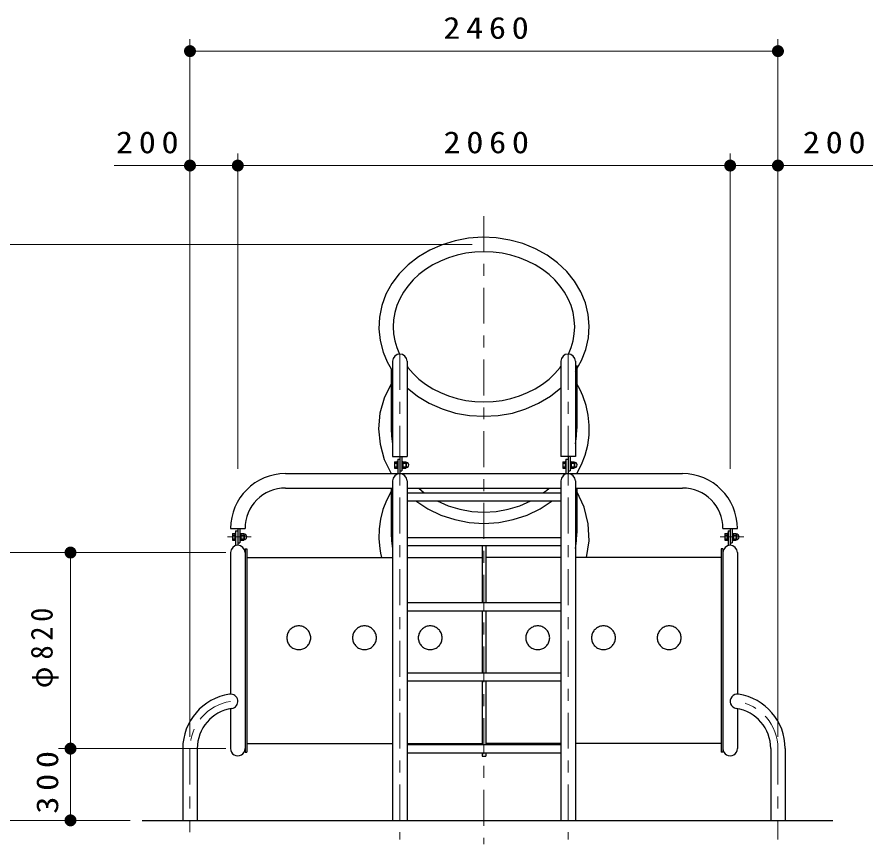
# Model space of a CAD drawing. Units: millimetres on the paper, scale 1:50. Extents: x -365 to 0, y -40 to 257.
# Drawn here: x -137.7 to -66.1, y 44.2 to 113.2 of the extents above; entities that cross this region are included whole.
import ezdxf

# ---------------------------------------------------------------- set-up
doc = ezdxf.new("R2010")
doc.units = ezdxf.units.MM
doc.linetypes.add('USER1', pattern=[4.5, 2.5, -2])
doc.linetypes.add('USER2', pattern=[6, 3, -1, 1, -1])
doc.layers.add('LY_1', color=7, linetype='Continuous', lineweight=13)
doc.styles.add('ＭＳ ゴシック', font='')
doc.styles.get('ＭＳ ゴシック').set_extended_font_data('MS Gothic')

# ---------------------------------------------------------------- blocks, each defined once
blk = doc.blocks.new('filled_dot')
at = {"color": 0, "linetype": 'Continuous', "lineweight": -2, "const_width": 1.25}
blk.add_lwpolyline([(-0.625, 0, 1), (0.625, 0, 1)], format="xyb", close=True, dxfattribs=at)

msp = doc.modelspace()

# ---------------------------------------------------------------- linework, layer by layer
at = {"layer": 'LY_1'}
for p, q in [((-123.207, 53.012), (-123.207, 111.355)), ((-73.997, 53.012), (-73.997, 111.355)), ((-123.207, 110.355), (-73.997, 110.355)), ((-119.207, 75.412), (-119.207, 101.782)), ((-77.997, 75.412), (-77.997, 101.782)), ((-129.544, 100.782), (-119.207, 100.782)), ((-119.207, 100.782), (-77.997, 100.782)), ((-77.997, 100.782), (-66.053, 100.782)), ((-99.602, 94.177), (-152.459, 94.177)), ((-120.207, 68.412), (-142.857, 68.412)), ((-133.207, 52.012), (-133.207, 68.412)), ((-120.207, 52.012), (-134.207, 52.012)), ((-133.207, 46.012), (-133.207, 52.012)), ((-128.207, 46.012), (-152.459, 46.012)), ((-128.207, 46.012), (-142.857, 46.012))]:
    msp.add_line(p, q, dxfattribs=at)
at = {"layer": 'LY_1', "linetype": 'USER2'}
for p, q in [((-98.602, 96.559), (-98.602, 44.012)), ((-105.645, 85.017), (-105.645, 44.412)), ((-91.559, 85.017), (-91.559, 44.412)), ((-120.055, 69.717), (-118.076, 69.717)), ((-78.845, 69.717), (-76.866, 69.717)), ((-123.207, 52.012), (-123.207, 45.012)), ((-73.997, 52.012), (-73.997, 44.412))]:
    msp.add_line(p, q, dxfattribs=at)
at = {"layer": 'LY_1', "lineweight": 25}
for p, q in [((-106.25, 84.412), (-106.25, 76.457)), ((-105.04, 84.412), (-105.04, 76.457)), ((-92.164, 84.412), (-92.164, 76.457)), ((-90.955, 84.412), (-90.955, 76.457)), ((-90.822, 84.051), (-90.822, 78.788)), ((-106.382, 83.789), (-106.382, 78.788)), ((-106.25, 76.457), (-105.04, 76.457)), ((-106.089, 76.014), (-106.089, 75.46)), ((-106.089, 76.014), (-105.889, 76.014)), ((-105.825, 76.037), (-105.889, 76.037)), ((-105.889, 76.037), (-105.889, 75.437)), ((-105.825, 76.237), (-105.825, 75.009)), ((-105.825, 76.237), (-105.645, 76.237)), ((-105.645, 76.437), (-105.645, 75.037)), ((-105.465, 76.437), (-105.465, 75.237)), ((-105.465, 76.037), (-105.401, 76.037)), ((-105.401, 76.037), (-105.401, 75.437)), ((-105.401, 76.014), (-105.141, 76.014)), ((-105.141, 76.014), (-105.141, 75.46)), ((-90.955, 76.457), (-92.165, 76.457)), ((-92.003, 76.014), (-92.003, 75.46)), ((-92.003, 76.014), (-91.803, 76.014)), ((-91.739, 76.037), (-91.803, 76.037)), ((-91.803, 76.037), (-91.803, 75.437)), ((-91.739, 76.237), (-91.739, 75.009)), ((-91.739, 76.237), (-91.559, 76.237)), ((-91.559, 76.437), (-91.559, 75.037)), ((-91.379, 76.437), (-91.379, 75.237)), ((-91.379, 76.037), (-91.315, 76.037)), ((-91.315, 76.037), (-91.315, 75.437)), ((-91.315, 76.014), (-91.055, 76.014)), ((-91.055, 76.014), (-91.055, 75.46)), ((-106.089, 75.897), (-105.889, 75.897)), ((-106.089, 75.577), (-105.889, 75.577)), ((-106.089, 75.46), (-105.889, 75.46)), ((-105.825, 75.437), (-105.889, 75.437)), ((-105.645, 75.237), (-105.465, 75.237)), ((-105.465, 75.437), (-105.401, 75.437)), ((-105.401, 75.897), (-105.141, 75.897)), ((-105.401, 75.577), (-105.141, 75.577)), ((-105.401, 75.46), (-105.141, 75.46)), ((-92.003, 75.897), (-91.803, 75.897)), ((-92.003, 75.577), (-91.803, 75.577)), ((-92.003, 75.46), (-91.803, 75.46)), ((-91.739, 75.437), (-91.803, 75.437)), ((-91.559, 75.237), (-91.379, 75.237)), ((-91.379, 75.437), (-91.315, 75.437)), ((-91.315, 75.897), (-91.055, 75.897)), ((-91.315, 75.577), (-91.055, 75.577)), ((-91.315, 75.46), (-91.055, 75.46)), ((-115.207, 75.017), (-81.997, 75.017)), ((-115.207, 73.807), (-106.25, 73.807)), ((-106.382, 73.807), (-106.382, 70.034)), ((-106.25, 74.412), (-106.25, 46.012)), ((-105.04, 74.412), (-105.04, 46.012)), ((-105.04, 73.807), (-92.164, 73.807)), ((-92.164, 74.412), (-92.164, 46.012)), ((-90.955, 74.412), (-90.955, 46.012)), ((-90.955, 73.807), (-81.997, 73.807)), ((-90.822, 73.807), (-90.822, 70.034)), ((-105.04, 73.421), (-92.164, 73.421)), ((-105.04, 72.741), (-92.164, 72.741)), ((-119.812, 70.417), (-118.602, 70.417)), ((-119.387, 70.217), (-119.387, 68.989)), ((-119.387, 70.217), (-119.207, 70.217)), ((-119.207, 70.417), (-119.207, 69.017)), ((-119.027, 70.417), (-119.027, 69.217)), ((-78.602, 70.417), (-77.392, 70.417)), ((-78.177, 70.217), (-78.177, 68.989)), ((-78.177, 70.217), (-77.997, 70.217)), ((-77.997, 70.417), (-77.997, 69.017)), ((-77.817, 70.417), (-77.817, 69.217)), ((-119.651, 69.994), (-119.651, 69.44)), ((-119.651, 69.994), (-119.451, 69.994)), ((-119.651, 69.877), (-119.451, 69.877)), ((-119.651, 69.557), (-119.451, 69.557)), ((-119.387, 70.017), (-119.451, 70.017)), ((-119.451, 70.017), (-119.451, 69.417)), ((-119.027, 70.017), (-118.963, 70.017)), ((-118.963, 70.017), (-118.963, 69.417)), ((-118.963, 69.994), (-118.703, 69.994)), ((-118.963, 69.877), (-118.703, 69.877)), ((-118.963, 69.557), (-118.703, 69.557)), ((-118.703, 69.994), (-118.703, 69.44)), ((-105.04, 69.679), (-92.164, 69.679)), ((-78.441, 69.994), (-78.441, 69.44)), ((-78.441, 69.994), (-78.241, 69.994)), ((-78.441, 69.877), (-78.241, 69.877)), ((-78.441, 69.557), (-78.241, 69.557)), ((-78.177, 70.017), (-78.241, 70.017)), ((-78.241, 70.017), (-78.241, 69.417)), ((-77.817, 70.017), (-77.753, 70.017)), ((-77.753, 70.017), (-77.753, 69.417)), ((-77.753, 69.994), (-77.493, 69.994)), ((-77.753, 69.877), (-77.493, 69.877)), ((-77.753, 69.557), (-77.493, 69.557)), ((-77.493, 69.994), (-77.493, 69.44)), ((-119.651, 69.44), (-119.451, 69.44)), ((-119.387, 69.417), (-119.451, 69.417)), ((-119.207, 69.217), (-119.027, 69.217)), ((-119.027, 69.417), (-118.963, 69.417)), ((-118.963, 69.44), (-118.703, 69.44)), ((-105.04, 68.999), (-92.164, 68.999)), ((-98.762, 68.999), (-98.762, 64.227)), ((-98.442, 68.999), (-98.442, 64.227)), ((-78.441, 69.44), (-78.241, 69.44)), ((-78.177, 69.417), (-78.241, 69.417)), ((-77.997, 69.217), (-77.817, 69.217)), ((-77.817, 69.417), (-77.753, 69.417)), ((-77.753, 69.44), (-77.493, 69.44)), ((-119.812, 68.412), (-119.812, 56.571)), ((-118.602, 68.712), (-118.442, 68.712)), ((-118.602, 68.712), (-118.602, 51.712)), ((-118.442, 68.712), (-118.442, 51.712)), ((-78.762, 68.712), (-78.762, 51.712)), ((-78.602, 68.712), (-78.762, 68.712)), ((-78.602, 68.712), (-78.602, 51.712)), ((-77.392, 68.412), (-77.392, 56.571)), ((-118.442, 67.992), (-106.25, 67.992)), ((-105.04, 67.992), (-98.762, 67.992)), ((-92.164, 67.992), (-98.442, 67.992)), ((-78.762, 67.992), (-90.955, 67.992)), ((-105.04, 64.227), (-92.164, 64.227)), ((-105.04, 63.547), (-92.164, 63.547)), ((-98.762, 63.547), (-98.762, 58.352)), ((-98.442, 63.547), (-98.442, 58.352)), ((-105.04, 58.352), (-92.164, 58.352)), ((-105.04, 57.672), (-92.164, 57.672)), ((-98.762, 57.672), (-98.762, 52.352)), ((-98.442, 57.672), (-98.442, 52.352)), ((-119.812, 55.352), (-119.812, 52.012)), ((-77.392, 55.352), (-77.392, 52.012)), ((-118.442, 52.432), (-106.25, 52.432)), ((-105.04, 52.432), (-98.762, 52.432)), ((-105.04, 52.352), (-92.164, 52.352)), ((-92.164, 52.432), (-98.442, 52.432)), ((-78.762, 52.432), (-90.955, 52.432)), ((-123.812, 52.012), (-123.812, 46.012)), ((-122.602, 52.012), (-122.602, 46.012)), ((-118.602, 51.712), (-118.442, 51.712)), ((-105.04, 51.672), (-92.164, 51.672)), ((-98.762, 51.672), (-98.762, 51.392)), ((-98.442, 51.672), (-98.442, 51.392)), ((-78.602, 51.712), (-78.762, 51.712)), ((-74.602, 52.012), (-74.602, 46.012)), ((-73.392, 52.012), (-73.392, 46.012)), ((-98.762, 51.392), (-98.442, 51.392)), ((-127.207, 46.012), (-69.392, 46.012))]:
    msp.add_line(p, q, dxfattribs=at)
at = {"layer": 'LY_1', "linetype": 'USER1'}
for p, q in [((-105.089, 75.897), (-105.089, 75.577)), ((-91.003, 75.897), (-91.003, 75.577)), ((-118.651, 69.877), (-118.651, 69.557)), ((-77.441, 69.877), (-77.441, 69.557))]:
    msp.add_line(p, q, dxfattribs=at)
at = {"layer": 'LY_1', "lineweight": 25}
for points in [[(-90.954, 83.584), (-90.448, 84.469), (-90.083, 85.403), (-89.865, 86.369), (-89.797, 87.352), (-89.882, 88.333), (-90.118, 89.297), (-90.5, 90.226), (-91.022, 91.104), (-91.675, 91.917), (-92.448, 92.649), (-93.327, 93.29), (-94.297, 93.826), (-95.342, 94.25), (-96.442, 94.553), (-97.581, 94.732), (-98.737, 94.781), (-99.89, 94.702), (-101.021, 94.494), (-102.111, 94.162), (-103.14, 93.711), (-104.09, 93.15), (-104.946, 92.487), (-105.692, 91.735), (-106.315, 90.906), (-106.806, 90.014), (-107.154, 89.076), (-107.355, 88.106), (-107.405, 87.123), (-107.302, 86.143), (-107.05, 85.182), (-106.704, 84.363), (-106.25, 83.583)], [(-91.528, 85.016), (-91.307, 85.552), (-91.145, 86.109), (-91.042, 86.698), (-91.007, 87.294), (-91.042, 87.891), (-91.145, 88.48), (-91.318, 89.066), (-91.555, 89.63), (-91.865, 90.186), (-92.233, 90.707), (-92.672, 91.21), (-93.16, 91.667), (-93.715, 92.095), (-94.308, 92.468), (-94.958, 92.799), (-95.635, 93.071), (-96.352, 93.289), (-97.086, 93.445), (-97.842, 93.54), (-98.602, 93.572), (-99.363, 93.54), (-100.118, 93.445), (-100.852, 93.289), (-101.57, 93.071), (-102.246, 92.799), (-102.896, 92.468), (-103.489, 92.095), (-104.044, 91.667), (-104.532, 91.21), (-104.972, 90.707), (-105.339, 90.186), (-105.649, 89.63), (-105.887, 89.066), (-106.06, 88.48), (-106.162, 87.891), (-106.197, 87.294), (-106.162, 86.698), (-106.06, 86.109), (-105.897, 85.552), (-105.677, 85.016)], [(-105.04, 83.97), (-104.972, 83.882), (-104.532, 83.379), (-104.044, 82.921), (-103.489, 82.494), (-102.896, 82.12), (-102.246, 81.79), (-101.57, 81.518), (-100.852, 81.3), (-100.118, 81.143), (-99.363, 81.048), (-98.602, 81.017), (-97.842, 81.048), (-97.086, 81.143), (-96.352, 81.3), (-95.635, 81.518), (-94.958, 81.79), (-94.308, 82.12), (-93.715, 82.494), (-93.16, 82.921), (-92.672, 83.379), (-92.233, 83.882), (-92.165, 83.97)], [(-106.382, 82.525), (-106.957, 81.33), (-107.307, 80.067), (-107.422, 78.768), (-107.3, 77.471), (-106.943, 76.209), (-106.362, 75.016)], [(-90.842, 75.017), (-90.442, 75.776), (-90.134, 76.569), (-89.921, 77.387), (-89.805, 78.221), (-89.787, 79.061), (-89.869, 79.898), (-90.048, 80.722), (-90.324, 81.525), (-90.554, 82.033), (-90.822, 82.526)], [(-105.04, 82.186), (-104.162, 81.488), (-103.179, 80.898), (-102.112, 80.427), (-100.979, 80.085), (-99.802, 79.876), (-98.602, 79.807), (-97.402, 79.876), (-96.225, 80.085), (-95.092, 80.427), (-94.025, 80.898), (-93.043, 81.488), (-92.164, 82.186)], [(-106.382, 78.788), (-106.349, 78.142), (-106.25, 77.501)], [(-90.955, 77.501), (-90.855, 78.142), (-90.822, 78.788)], [(-104.066, 73.806), (-103.835, 73.609), (-103.595, 73.421)], [(-93.608, 73.422), (-93.369, 73.61), (-93.138, 73.806)], [(-106.382, 73.525), (-106.765, 72.779), (-107.062, 72.002), (-107.268, 71.201), (-107.383, 70.384), (-107.404, 69.562), (-107.331, 68.742), (-107.266, 68.365), (-107.181, 67.992)], [(-90.023, 67.991), (-89.808, 69.402), (-89.872, 70.824), (-90.214, 72.213), (-90.822, 73.526)], [(-104.312, 72.741), (-103.312, 72.08), (-102.219, 71.551), (-101.054, 71.166), (-99.84, 70.932), (-98.602, 70.854), (-97.364, 70.932), (-96.15, 71.167), (-94.985, 71.552), (-93.892, 72.08), (-92.891, 72.741)], [(-102.519, 72.741), (-101.601, 72.33), (-100.631, 72.031), (-99.625, 71.85), (-98.602, 71.789), (-97.579, 71.85), (-96.573, 72.032), (-95.603, 72.33), (-94.685, 72.741)], [(-106.382, 70.034), (-106.349, 69.386), (-106.25, 68.744)], [(-90.955, 68.745), (-90.855, 69.386), (-90.822, 70.034)]]:
    msp.add_lwpolyline(points, dxfattribs=at)
for points in [[(-113.102, 61.285), (-113.106, 61.372), (-113.117, 61.457), (-113.136, 61.542), (-113.163, 61.624), (-113.196, 61.704), (-113.236, 61.78), (-113.283, 61.853), (-113.336, 61.922), (-113.395, 61.986), (-113.459, 62.044), (-113.529, 62.097), (-113.602, 62.143), (-113.68, 62.183), (-113.76, 62.216), (-113.843, 62.242), (-113.929, 62.261), (-114.015, 62.272), (-114.102, 62.276), (-114.189, 62.272), (-114.276, 62.261), (-114.361, 62.242), (-114.444, 62.216), (-114.525, 62.183), (-114.602, 62.143), (-114.676, 62.097), (-114.745, 62.044), (-114.809, 61.986), (-114.868, 61.922), (-114.921, 61.853), (-114.968, 61.78), (-115.008, 61.704), (-115.042, 61.624), (-115.068, 61.542), (-115.087, 61.457), (-115.098, 61.372), (-115.102, 61.285), (-115.098, 61.199), (-115.087, 61.113), (-115.068, 61.029), (-115.042, 60.947), (-115.008, 60.867), (-114.968, 60.79), (-114.921, 60.717), (-114.868, 60.649), (-114.809, 60.585), (-114.745, 60.527), (-114.676, 60.474), (-114.602, 60.428), (-114.525, 60.388), (-114.444, 60.355), (-114.361, 60.329), (-114.276, 60.31), (-114.189, 60.299), (-114.102, 60.295), (-114.015, 60.299), (-113.929, 60.31), (-113.843, 60.329), (-113.76, 60.355), (-113.68, 60.388), (-113.602, 60.428), (-113.529, 60.474), (-113.459, 60.527), (-113.395, 60.585), (-113.336, 60.649), (-113.283, 60.717), (-113.236, 60.79), (-113.196, 60.867), (-113.163, 60.947), (-113.136, 61.029), (-113.117, 61.113), (-113.106, 61.199)], [(-109.602, 61.285), (-109.598, 61.199), (-109.587, 61.113), (-109.568, 61.029), (-109.542, 60.947), (-109.509, 60.867), (-109.468, 60.79), (-109.421, 60.717), (-109.368, 60.649), (-109.309, 60.585), (-109.245, 60.527), (-109.176, 60.474), (-109.102, 60.428), (-109.025, 60.388), (-108.944, 60.355), (-108.861, 60.329), (-108.776, 60.31), (-108.689, 60.299), (-108.602, 60.295), (-108.515, 60.299), (-108.429, 60.31), (-108.343, 60.329), (-108.26, 60.355), (-108.18, 60.388), (-108.102, 60.428), (-108.029, 60.474), (-107.959, 60.527), (-107.895, 60.585), (-107.836, 60.649), (-107.783, 60.717), (-107.736, 60.79), (-107.696, 60.867), (-107.663, 60.947), (-107.636, 61.029), (-107.617, 61.113), (-107.606, 61.199), (-107.602, 61.285), (-107.606, 61.372), (-107.617, 61.457), (-107.636, 61.542), (-107.663, 61.624), (-107.696, 61.704), (-107.736, 61.78), (-107.783, 61.853), (-107.836, 61.922), (-107.895, 61.986), (-107.959, 62.044), (-108.029, 62.097), (-108.102, 62.143), (-108.18, 62.183), (-108.26, 62.216), (-108.343, 62.242), (-108.429, 62.261), (-108.515, 62.272), (-108.602, 62.276), (-108.689, 62.272), (-108.776, 62.261), (-108.861, 62.242), (-108.944, 62.216), (-109.025, 62.183), (-109.102, 62.143), (-109.176, 62.097), (-109.245, 62.044), (-109.309, 61.986), (-109.368, 61.922), (-109.421, 61.853), (-109.468, 61.78), (-109.509, 61.704), (-109.542, 61.624), (-109.568, 61.542), (-109.587, 61.457), (-109.598, 61.372)], [(-104.102, 61.285), (-104.098, 61.199), (-104.087, 61.113), (-104.068, 61.029), (-104.042, 60.947), (-104.009, 60.867), (-103.968, 60.79), (-103.921, 60.717), (-103.868, 60.649), (-103.809, 60.585), (-103.745, 60.527), (-103.676, 60.474), (-103.602, 60.428), (-103.525, 60.388), (-103.444, 60.355), (-103.361, 60.329), (-103.276, 60.31), (-103.189, 60.299), (-103.102, 60.295), (-103.015, 60.299), (-102.929, 60.31), (-102.843, 60.329), (-102.76, 60.355), (-102.68, 60.388), (-102.602, 60.428), (-102.529, 60.474), (-102.459, 60.527), (-102.395, 60.585), (-102.336, 60.649), (-102.283, 60.717), (-102.236, 60.79), (-102.196, 60.867), (-102.163, 60.947), (-102.136, 61.029), (-102.117, 61.113), (-102.106, 61.199), (-102.102, 61.285), (-102.106, 61.372), (-102.117, 61.457), (-102.136, 61.542), (-102.163, 61.624), (-102.196, 61.704), (-102.236, 61.78), (-102.283, 61.853), (-102.336, 61.922), (-102.395, 61.986), (-102.459, 62.044), (-102.529, 62.097), (-102.602, 62.143), (-102.68, 62.183), (-102.76, 62.216), (-102.843, 62.242), (-102.929, 62.261), (-103.015, 62.272), (-103.102, 62.276), (-103.189, 62.272), (-103.276, 62.261), (-103.361, 62.242), (-103.444, 62.216), (-103.525, 62.183), (-103.602, 62.143), (-103.676, 62.097), (-103.745, 62.044), (-103.809, 61.986), (-103.868, 61.922), (-103.921, 61.853), (-103.968, 61.78), (-104.009, 61.704), (-104.042, 61.624), (-104.068, 61.542), (-104.087, 61.457), (-104.098, 61.372)], [(-93.102, 61.285), (-93.106, 61.372), (-93.117, 61.457), (-93.136, 61.542), (-93.163, 61.624), (-93.196, 61.704), (-93.236, 61.78), (-93.283, 61.853), (-93.336, 61.922), (-93.395, 61.986), (-93.459, 62.044), (-93.529, 62.097), (-93.602, 62.143), (-93.68, 62.183), (-93.76, 62.216), (-93.843, 62.242), (-93.929, 62.261), (-94.015, 62.272), (-94.102, 62.276), (-94.189, 62.272), (-94.276, 62.261), (-94.361, 62.242), (-94.444, 62.216), (-94.525, 62.183), (-94.602, 62.143), (-94.676, 62.097), (-94.745, 62.044), (-94.809, 61.986), (-94.868, 61.922), (-94.921, 61.853), (-94.968, 61.78), (-95.009, 61.704), (-95.042, 61.624), (-95.068, 61.542), (-95.087, 61.457), (-95.098, 61.372), (-95.102, 61.285), (-95.098, 61.199), (-95.087, 61.113), (-95.068, 61.029), (-95.042, 60.947), (-95.009, 60.867), (-94.968, 60.79), (-94.921, 60.717), (-94.868, 60.649), (-94.809, 60.585), (-94.745, 60.527), (-94.676, 60.474), (-94.602, 60.428), (-94.525, 60.388), (-94.444, 60.355), (-94.361, 60.329), (-94.276, 60.31), (-94.189, 60.299), (-94.102, 60.295), (-94.015, 60.299), (-93.929, 60.31), (-93.843, 60.329), (-93.76, 60.355), (-93.68, 60.388), (-93.602, 60.428), (-93.529, 60.474), (-93.459, 60.527), (-93.395, 60.585), (-93.336, 60.649), (-93.283, 60.717), (-93.236, 60.79), (-93.196, 60.867), (-93.163, 60.947), (-93.136, 61.029), (-93.117, 61.113), (-93.106, 61.199)], [(-87.602, 61.285), (-87.606, 61.372), (-87.617, 61.457), (-87.636, 61.542), (-87.663, 61.624), (-87.696, 61.704), (-87.736, 61.78), (-87.783, 61.853), (-87.836, 61.922), (-87.895, 61.986), (-87.959, 62.044), (-88.029, 62.097), (-88.102, 62.143), (-88.18, 62.183), (-88.26, 62.216), (-88.343, 62.242), (-88.429, 62.261), (-88.515, 62.272), (-88.602, 62.276), (-88.689, 62.272), (-88.776, 62.261), (-88.861, 62.242), (-88.944, 62.216), (-89.025, 62.183), (-89.102, 62.143), (-89.176, 62.097), (-89.245, 62.044), (-89.309, 61.986), (-89.368, 61.922), (-89.421, 61.853), (-89.468, 61.78), (-89.509, 61.704), (-89.542, 61.624), (-89.568, 61.542), (-89.587, 61.457), (-89.598, 61.372), (-89.602, 61.285), (-89.598, 61.199), (-89.587, 61.113), (-89.568, 61.029), (-89.542, 60.947), (-89.509, 60.867), (-89.468, 60.79), (-89.421, 60.717), (-89.368, 60.649), (-89.309, 60.585), (-89.245, 60.527), (-89.176, 60.474), (-89.102, 60.428), (-89.025, 60.388), (-88.944, 60.355), (-88.861, 60.329), (-88.776, 60.31), (-88.689, 60.299), (-88.602, 60.295), (-88.515, 60.299), (-88.429, 60.31), (-88.343, 60.329), (-88.26, 60.355), (-88.18, 60.388), (-88.102, 60.428), (-88.029, 60.474), (-87.959, 60.527), (-87.895, 60.585), (-87.836, 60.649), (-87.783, 60.717), (-87.736, 60.79), (-87.696, 60.867), (-87.663, 60.947), (-87.636, 61.029), (-87.617, 61.113), (-87.606, 61.199)], [(-84.102, 61.285), (-84.098, 61.199), (-84.087, 61.113), (-84.068, 61.029), (-84.042, 60.947), (-84.009, 60.867), (-83.968, 60.79), (-83.921, 60.717), (-83.868, 60.649), (-83.809, 60.585), (-83.745, 60.527), (-83.676, 60.474), (-83.602, 60.428), (-83.525, 60.388), (-83.444, 60.355), (-83.361, 60.329), (-83.276, 60.31), (-83.189, 60.299), (-83.102, 60.295), (-83.015, 60.299), (-82.929, 60.31), (-82.843, 60.329), (-82.76, 60.355), (-82.68, 60.388), (-82.602, 60.428), (-82.529, 60.474), (-82.459, 60.527), (-82.395, 60.585), (-82.336, 60.649), (-82.283, 60.717), (-82.236, 60.79), (-82.196, 60.867), (-82.163, 60.947), (-82.136, 61.029), (-82.117, 61.113), (-82.106, 61.199), (-82.102, 61.285), (-82.106, 61.372), (-82.117, 61.457), (-82.136, 61.542), (-82.163, 61.624), (-82.196, 61.704), (-82.236, 61.78), (-82.283, 61.853), (-82.336, 61.922), (-82.395, 61.986), (-82.459, 62.044), (-82.529, 62.097), (-82.602, 62.143), (-82.68, 62.183), (-82.76, 62.216), (-82.843, 62.242), (-82.929, 62.261), (-83.015, 62.272), (-83.102, 62.276), (-83.189, 62.272), (-83.276, 62.261), (-83.361, 62.242), (-83.444, 62.216), (-83.525, 62.183), (-83.602, 62.143), (-83.676, 62.097), (-83.745, 62.044), (-83.809, 61.986), (-83.868, 61.922), (-83.921, 61.853), (-83.968, 61.78), (-84.009, 61.704), (-84.042, 61.624), (-84.068, 61.542), (-84.087, 61.457), (-84.098, 61.372)]]:
    msp.add_lwpolyline(points, close=True, dxfattribs=at)
for centre, radius, start, end in [((-105.645, 84.412), 0.605, 0, 180), ((-91.559, 84.412), 0.605, 0, 180), ((-105.141, 75.737), 0.24, 270, 90), ((-91.055, 75.737), 0.24, 270, 90), ((-115.207, 70.412), 4.605, 90, 179.93771), ((-105.645, 74.412), 0.605, 0, 180), ((-91.559, 74.412), 0.605, 0, 180), ((-81.997, 70.412), 4.605, 0, 90), ((-115.207, 70.412), 3.395, 90, 179.91552), ((-81.997, 70.412), 3.395, 0, 90), ((-118.703, 69.717), 0.24, 270, 90), ((-77.493, 69.717), 0.24, 270, 90), ((-119.207, 68.412), 0.605, 0, 180), ((-77.997, 68.412), 0.605, 0, 180), ((-119.207, 52.012), 4.605, 98.67427, 180), ((-119.81, 55.966), 0.605, 278.67427, 98.67427), ((-77.394, 55.966), 0.605, 81.32573, 261.32574), ((-77.997, 52.012), 4.605, 0, 81.32573), ((-119.207, 52.012), 3.395, 98.67427, 180), ((-77.997, 52.012), 3.395, 0, 81.32573), ((-119.207, 52.012), 0.605, 179.99999, 0.00001), ((-77.997, 52.012), 0.605, 179.99999, 0.00001)]:
    msp.add_arc(centre, radius, start, end, dxfattribs=at)
at = {"layer": 'LY_1', "linetype": 'USER2'}
for centre, start, end in [((-119.207, 52.012), 98.69938, 180), ((-77.997, 52.012), 0, 81.30063)]:
    msp.add_arc(centre, 4, start, end, dxfattribs=at)

# ---------------------------------------------------------------- block references
at = {"layer": 'LY_1', "xscale": 0.4, "yscale": 0.4}
for p in [(-123.207, 110.355), (-123.207, 100.782)]:
    msp.add_blockref('filled_dot', p, dxfattribs=at)
for p, rotation in [((-73.997, 110.355), 180), ((-119.207, 100.782), 180), ((-77.997, 100.782), 180), ((-73.997, 100.782), 180), ((-133.207, 68.412), 270), ((-133.207, 52.012), 270), ((-133.207, 46.012), 90)]:
    msp.add_blockref('filled_dot', p, dxfattribs=dict(at, rotation=rotation))

# ---------------------------------------------------------------- texts
at = {"layer": 'LY_1', "char_height": 1.833, "attachment_point": 8, "style": 'ＭＳ ゴシック'}
for s, insert in [('\\T1.33;\\W1.15;2460', (-98.193, 111.355)), ('\\T1.33;\\W1.15;200', (-126.544, 101.782)), ('\\T1.33;\\W1.15;2060', (-98.174, 101.782)), ('\\T1.33;\\W1.15;200', (-69.053, 101.782))]:
    msp.add_mtext(s, dxfattribs=dict(at, insert=insert))
at = {"layer": 'LY_1', "char_height": 1.833, "attachment_point": 8, "rotation": 90, "style": 'ＭＳ ゴシック'}
for s, insert in [('\\T1.33;\\W0.95;φ820', (-134.207, 60.631)), ('\\T1.33;\\W1.15;300', (-134.207, 49.428))]:
    msp.add_mtext(s, dxfattribs=dict(at, insert=insert))

doc.saveas('drawing.dxf')
